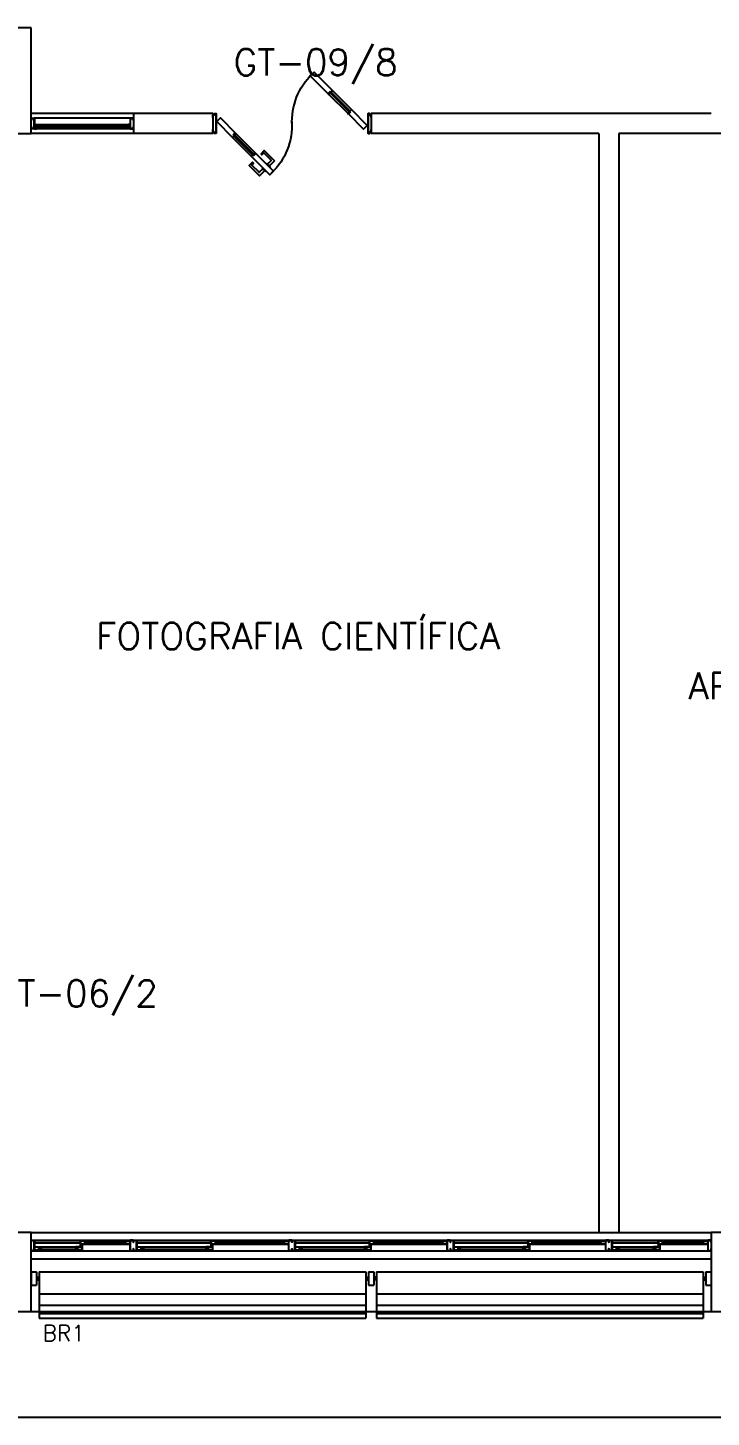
# Model space of a CAD drawing. Header units: millimetres. Extents: x 2686 to 2939, y 1294 to 1441.
# Drawn here: x 2810.3 to 2815.47, y 1393.52 to 1404.05 of the extents above; entities that cross this region are included whole.
import ezdxf

# ---------------------------------------------------------------- set-up
doc = ezdxf.new("R2010")
doc.units = ezdxf.units.MM
for name, color, linetype in [('AR-ALV', 2, 'Continuous'), ('AR-BRISES', 1, 'Continuous'), ('AR-CALÇADA', 1, 'Continuous'), ('AR-ESQ', 1, 'Continuous'), ('AR-ESTC', 3, 'Continuous'), ('AR-PEITORIL', 1, 'Continuous'), ('AR-PORTA', 1, 'Continuous'), ('BR-LINHAS', 1, 'Continuous'), ('BR-MONTANTE', 242, 'Continuous'), ('BR-PAINEL', 1, 'Continuous'), ('BR-SUPORTE', 1, 'Continuous'), ('BR-TEXTO', 2, 'Continuous'), ('DT-ESQ-BAGUETE-C', 1, 'Continuous'), ('DT-ESQ-BAGUETE-V', 1, 'Continuous'), ('DT-ESQ-CHAPA DOBRADA-V', 1, 'Continuous'), ('DT-ESQ-MARCO-V', 1, 'Continuous'), ('DT-ESQ-PERFIL CADEIRA-C', 2, 'Continuous'), ('DT-ESQ-PERFIL CADEIRA-V', 2, 'Continuous'), ('DT-ESQ-PERFIL U SIMPLES-C', 2, 'Continuous'), ('DT-ESQ-PERFIL U-C', 2, 'Continuous'), ('DT-ESQ-PERFIL U-V', 1, 'Continuous'), ('DT-ESQ-VIDRO-C', 2, 'Continuous'), ('DT-TXTMOD', 1, 'Continuous'), ('ENDEREÇO', 2, 'Continuous'), ('ibio', 2, 'Continuous'), ('maçaneta', 1, 'Continuous'), ('mov', 1, 'Continuous'), ('PM-PERFIL U-C', 2, 'Continuous'), ('PM-VIDRO', 2, 'Continuous'), ('pm1', 2, 'Continuous'), ('pm2', 2, 'Continuous'), ('TEXTO', 2, 'Continuous')]:
    doc.layers.add(name, color=color, linetype=linetype)
doc.styles.add('S10', font='simplex.shx', dxfattribs={"height": 0.1})
doc.styles.add('S12', font='simplex.shx', dxfattribs={"width": 1.1, "height": 0.12})
doc.styles.add('UNB-100', font='simplex.shx', dxfattribs={"height": 0.2})
doc.styles.add('UNB1-100', font='simplex.shx', dxfattribs={"height": 0.2})

# ---------------------------------------------------------------- blocks, each defined once
blk = doc.blocks.new('EF40-P')
at = {"layer": 'DT-ESQ-BAGUETE-C', "ltscale": 0.1}
for points in [[(0.422, -0.08), (0.409, -0.08), (0.409, -0.079), (0.422, -0.079, 0.414214), (0.422, -0.078), (0.422, -0.067, 0.414214), (0.422, -0.067), (0.409, -0.067), (0.409, -0.065), (0.422, -0.065, -0.414214), (0.424, -0.067), (0.424, -0.079, -0.414214)], [(0.702, -0.08), (0.715, -0.08), (0.715, -0.079), (0.702, -0.079, -0.414214), (0.702, -0.078), (0.702, -0.067, -0.414214), (0.702, -0.067), (0.715, -0.067), (0.715, -0.065), (0.702, -0.065, 0.414214), (0.7, -0.067), (0.7, -0.079, 0.414214)], [(1.41, -0.08), (1.396, -0.08), (1.396, -0.079), (1.409, -0.079, 0.414214), (1.41, -0.078), (1.41, -0.067, 0.414214), (1.409, -0.067), (1.396, -0.067), (1.396, -0.065), (1.41, -0.065, -0.414214), (1.411, -0.067), (1.411, -0.079, -0.414214)], [(1.901, -0.08), (1.915, -0.08), (1.915, -0.079), (1.902, -0.079, -0.414214), (1.901, -0.078), (1.901, -0.067, -0.414214), (1.902, -0.067), (1.915, -0.067), (1.915, -0.065), (1.901, -0.065, 0.414214), (1.9, -0.067), (1.9, -0.079, 0.414214)], [(2.61, -0.08), (2.596, -0.08), (2.596, -0.079), (2.609, -0.079, 0.414214), (2.61, -0.078), (2.61, -0.067, 0.414214), (2.609, -0.067), (2.596, -0.067), (2.596, -0.065), (2.61, -0.065, -0.414214), (2.611, -0.067), (2.611, -0.079, -0.414214)], [(3.101, -0.08), (3.115, -0.08), (3.115, -0.079), (3.102, -0.079, -0.414214), (3.101, -0.078), (3.101, -0.067, -0.414214), (3.102, -0.067), (3.115, -0.067), (3.115, -0.065), (3.101, -0.065, 0.414214), (3.1, -0.067), (3.1, -0.079, 0.414214)], [(3.81, -0.08), (3.796, -0.08), (3.796, -0.079), (3.809, -0.079, 0.414214), (3.81, -0.078), (3.81, -0.067, 0.414214), (3.809, -0.067), (3.796, -0.067), (3.796, -0.065), (3.81, -0.065, -0.414214), (3.811, -0.067), (3.811, -0.079, -0.414214)], [(4.301, -0.08), (4.315, -0.08), (4.315, -0.079), (4.302, -0.079, -0.414214), (4.301, -0.078), (4.301, -0.067, -0.414214), (4.302, -0.067), (4.315, -0.067), (4.315, -0.065), (4.301, -0.065, 0.414214), (4.3, -0.067), (4.3, -0.079, 0.414214)], [(4.797, -0.08), (4.784, -0.08), (4.784, -0.079), (4.797, -0.079, 0.414214), (4.797, -0.078), (4.797, -0.067, 0.414214), (4.797, -0.067), (4.784, -0.067), (4.784, -0.065), (4.797, -0.065, -0.414214), (4.799, -0.067), (4.799, -0.079, -0.414214)], [(5.076, -0.08), (5.09, -0.08), (5.09, -0.079), (5.077, -0.079, -0.414214), (5.076, -0.078), (5.076, -0.067, -0.414214), (5.077, -0.067), (5.09, -0.067), (5.09, -0.065), (5.076, -0.065, 0.414214), (5.075, -0.067), (5.075, -0.079, 0.414214)], [(0.073, -0.125), (0.06, -0.125), (0.06, -0.124), (0.073, -0.124, 0.414214), (0.073, -0.123), (0.073, -0.112, 0.414214), (0.073, -0.112), (0.06, -0.112), (0.06, -0.11), (0.073, -0.11, -0.414214), (0.075, -0.112), (0.075, -0.124, -0.414214)], [(0.339, -0.125), (0.352, -0.125), (0.352, -0.124), (0.34, -0.124, -0.414214), (0.339, -0.123), (0.339, -0.112, -0.414214), (0.34, -0.112), (0.352, -0.112), (0.352, -0.11), (0.339, -0.11, 0.414214), (0.337, -0.112), (0.337, -0.124, 0.414214)], [(0.848, -0.125), (0.835, -0.125), (0.835, -0.124), (0.848, -0.124, 0.414214), (0.848, -0.123), (0.848, -0.112, 0.414214), (0.848, -0.112), (0.835, -0.112), (0.835, -0.11), (0.848, -0.11, -0.414214), (0.85, -0.112), (0.85, -0.124, -0.414214)], [(1.326, -0.125), (1.34, -0.125), (1.34, -0.124), (1.327, -0.124, -0.414214), (1.326, -0.123), (1.326, -0.112, -0.414214), (1.327, -0.112), (1.34, -0.112), (1.34, -0.11), (1.326, -0.11, 0.414214), (1.325, -0.112), (1.325, -0.124, 0.414214)], [(2.048, -0.125), (2.035, -0.125), (2.035, -0.124), (2.048, -0.124, 0.414214), (2.048, -0.123), (2.048, -0.112, 0.414214), (2.048, -0.112), (2.035, -0.112), (2.035, -0.11), (2.048, -0.11, -0.414214), (2.05, -0.112), (2.05, -0.124, -0.414214)], [(2.526, -0.125), (2.54, -0.125), (2.54, -0.124), (2.527, -0.124, -0.414214), (2.526, -0.123), (2.526, -0.112, -0.414214), (2.527, -0.112), (2.54, -0.112), (2.54, -0.11), (2.526, -0.11, 0.414214), (2.525, -0.112), (2.525, -0.124, 0.414214)], [(3.248, -0.125), (3.235, -0.125), (3.235, -0.124), (3.248, -0.124, 0.414214), (3.248, -0.123), (3.248, -0.112, 0.414214), (3.248, -0.112), (3.235, -0.112), (3.235, -0.11), (3.248, -0.11, -0.414214), (3.25, -0.112), (3.25, -0.124, -0.414214)], [(3.726, -0.125), (3.74, -0.125), (3.74, -0.124), (3.727, -0.124, -0.414214), (3.726, -0.123), (3.726, -0.112, -0.414214), (3.727, -0.112), (3.74, -0.112), (3.74, -0.11), (3.726, -0.11, 0.414214), (3.725, -0.112), (3.725, -0.124, 0.414214)], [(4.448, -0.125), (4.435, -0.125), (4.435, -0.124), (4.448, -0.124, 0.414214), (4.448, -0.123), (4.448, -0.112, 0.414214), (4.448, -0.112), (4.435, -0.112), (4.435, -0.11), (4.448, -0.11, -0.414214), (4.45, -0.112), (4.45, -0.124, -0.414214)], [(4.714, -0.125), (4.727, -0.125), (4.727, -0.124), (4.714, -0.124, -0.414214), (4.714, -0.123), (4.714, -0.112, -0.414214), (4.714, -0.112), (4.727, -0.112), (4.727, -0.11), (4.714, -0.11, 0.414214), (4.712, -0.112), (4.712, -0.124, 0.414214)]]:
    blk.add_lwpolyline(points, format="xyb", close=True, dxfattribs=at)
at = {"layer": 'DT-ESQ-BAGUETE-V', "ltscale": 0.1}
for p, q in [((0.422, -0.065), (0.702, -0.065)), ((1.41, -0.065), (1.901, -0.065)), ((2.61, -0.065), (3.101, -0.065)), ((3.81, -0.065), (4.301, -0.065)), ((4.797, -0.065), (5.076, -0.065)), ((0.073, -0.11), (0.339, -0.11)), ((0.848, -0.11), (1.326, -0.11)), ((2.048, -0.11), (2.526, -0.11)), ((3.248, -0.11), (3.726, -0.11)), ((4.448, -0.11), (4.714, -0.11))]:
    blk.add_line(p, q, dxfattribs=at)
at = {"layer": 'DT-ESQ-CHAPA DOBRADA-V', "ltscale": 0.1}
for p, q in [((0.025, -0.077), (0.374, -0.077)), ((0.025, -0.08), (0.374, -0.08)), ((0.8, -0.077), (1.361, -0.077)), ((0.8, -0.08), (1.361, -0.08)), ((2, -0.077), (2.561, -0.077)), ((2, -0.08), (2.561, -0.08)), ((3.2, -0.077), (3.761, -0.077)), ((3.2, -0.08), (3.761, -0.08)), ((4.4, -0.077), (4.749, -0.077)), ((4.4, -0.08), (4.749, -0.08))]:
    blk.add_line(p, q, dxfattribs=at)
at = {"layer": 'DT-ESQ-PERFIL CADEIRA-C', "ltscale": 0.1}
for p, q in [((0.376, -0.088), (0.422, -0.088)), ((0.75, -0.088), (0.702, -0.088)), ((1.363, -0.088), (1.41, -0.088)), ((1.95, -0.088), (1.901, -0.088)), ((2.563, -0.088), (2.61, -0.088)), ((3.15, -0.088), (3.101, -0.088)), ((3.763, -0.088), (3.81, -0.088)), ((4.35, -0.088), (4.301, -0.088)), ((4.751, -0.088), (4.797, -0.088)), ((5.125, -0.088), (5.076, -0.088)), ((0.025, -0.134), (0.073, -0.134)), ((0.385, -0.134), (0.339, -0.134)), ((0.8, -0.134), (0.848, -0.134)), ((1.373, -0.134), (1.326, -0.134)), ((2, -0.134), (2.048, -0.134)), ((2.573, -0.134), (2.526, -0.134)), ((3.2, -0.134), (3.248, -0.134)), ((3.773, -0.134), (3.726, -0.134)), ((4.4, -0.134), (4.448, -0.134)), ((4.76, -0.134), (4.714, -0.134))]:
    blk.add_line(p, q, dxfattribs=at)
for points in [[(0.422, -0.087, -1), (0.422, -0.09), (0.376, -0.09, -0.414214), (0.374, -0.088), (0.374, -0.067, -0.414214), (0.376, -0.065), (0.407, -0.065, -0.414214), (0.409, -0.067), (0.409, -0.087)], [(0.409, -0.088, -0.198913), (0.408, -0.088, -0.198913), (0.407, -0.087), (0.407, -0.067, 0.414214), (0.407, -0.067), (0.376, -0.067, 0.414214), (0.375, -0.067), (0.375, -0.088, 0.414214), (0.376, -0.088)], [(0.702, -0.09), (0.75, -0.09), (0.75, -0.088), (0.715, -0.088, 0.198912), (0.716, -0.088, 0.198913), (0.716, -0.087), (0.716, -0.067, -0.414214), (0.717, -0.067), (0.75, -0.067), (0.75, -0.065), (0.716, -0.065, 0.414214), (0.715, -0.067), (0.715, -0.079), (0.715, -0.08), (0.715, -0.087), (0.702, -0.087, 1)], [(1.41, -0.087, -1), (1.41, -0.09), (1.363, -0.09, -0.414214), (1.361, -0.088), (1.361, -0.067, -0.414214), (1.363, -0.065), (1.395, -0.065, -0.414214), (1.396, -0.067), (1.396, -0.087)], [(1.396, -0.088, -0.198913), (1.395, -0.088, -0.198913), (1.395, -0.087), (1.395, -0.067, 0.414214), (1.394, -0.067), (1.363, -0.067, 0.414214), (1.363, -0.067), (1.363, -0.088, 0.414214), (1.363, -0.088)], [(1.901, -0.09), (1.95, -0.09), (1.95, -0.088), (1.915, -0.088, 0.198912), (1.916, -0.088, 0.198913), (1.916, -0.087), (1.916, -0.067, -0.414214), (1.917, -0.067), (1.95, -0.067), (1.95, -0.065), (1.916, -0.065, 0.414214), (1.915, -0.067), (1.915, -0.079), (1.915, -0.08), (1.915, -0.087), (1.901, -0.087, 1)], [(2.61, -0.087, -1), (2.61, -0.09), (2.563, -0.09, -0.414214), (2.561, -0.088), (2.561, -0.067, -0.414214), (2.563, -0.065), (2.595, -0.065, -0.414214), (2.596, -0.067), (2.596, -0.087)], [(2.596, -0.088, -0.198913), (2.595, -0.088, -0.198913), (2.595, -0.087), (2.595, -0.067, 0.414214), (2.594, -0.067), (2.563, -0.067, 0.414214), (2.563, -0.067), (2.563, -0.088, 0.414214), (2.563, -0.088)], [(3.101, -0.09), (3.15, -0.09), (3.15, -0.088), (3.115, -0.088, 0.198912), (3.116, -0.088, 0.198913), (3.116, -0.087), (3.116, -0.067, -0.414214), (3.117, -0.067), (3.15, -0.067), (3.15, -0.065), (3.116, -0.065, 0.414214), (3.115, -0.067), (3.115, -0.079), (3.115, -0.08), (3.115, -0.087), (3.101, -0.087, 1)], [(3.81, -0.087, -1), (3.81, -0.09), (3.763, -0.09, -0.414214), (3.761, -0.088), (3.761, -0.067, -0.414214), (3.763, -0.065), (3.795, -0.065, -0.414214), (3.796, -0.067), (3.796, -0.087)], [(3.796, -0.088, -0.198913), (3.795, -0.088, -0.198913), (3.795, -0.087), (3.795, -0.067, 0.414214), (3.794, -0.067), (3.763, -0.067, 0.414214), (3.763, -0.067), (3.763, -0.088, 0.414214), (3.763, -0.088)], [(4.301, -0.09), (4.35, -0.09), (4.35, -0.088), (4.315, -0.088, 0.198912), (4.316, -0.088, 0.198913), (4.316, -0.087), (4.316, -0.067, -0.414214), (4.317, -0.067), (4.35, -0.067), (4.35, -0.065), (4.316, -0.065, 0.414214), (4.315, -0.067), (4.315, -0.079), (4.315, -0.08), (4.315, -0.087), (4.301, -0.087, 1)], [(4.797, -0.087, -1), (4.797, -0.09), (4.751, -0.09, -0.414214), (4.749, -0.088), (4.749, -0.067, -0.414214), (4.751, -0.065), (4.782, -0.065, -0.414214), (4.784, -0.067), (4.784, -0.087)], [(4.784, -0.088, -0.198913), (4.783, -0.088, -0.198913), (4.782, -0.087), (4.782, -0.067, 0.414214), (4.782, -0.067), (4.751, -0.067, 0.414214), (4.75, -0.067), (4.75, -0.088, 0.414214), (4.751, -0.088)], [(5.076, -0.09), (5.125, -0.09), (5.125, -0.088), (5.09, -0.088, 0.198912), (5.091, -0.088, 0.198913), (5.091, -0.087), (5.091, -0.067, -0.414214), (5.092, -0.067), (5.125, -0.067), (5.125, -0.065), (5.091, -0.065, 0.414214), (5.09, -0.067), (5.09, -0.079), (5.09, -0.08), (5.09, -0.087), (5.076, -0.087, 1)], [(0.073, -0.135), (0.025, -0.135), (0.025, -0.134), (0.06, -0.134, -0.198912), (0.059, -0.133, -0.198913), (0.059, -0.132), (0.059, -0.112, 0.414214), (0.058, -0.112), (0.025, -0.112), (0.025, -0.11), (0.059, -0.11, -0.414214), (0.06, -0.112), (0.06, -0.124), (0.06, -0.125), (0.06, -0.132), (0.073, -0.132, -1)], [(0.339, -0.132, 1), (0.339, -0.135), (0.385, -0.135, 0.414214), (0.387, -0.133), (0.387, -0.112, 0.414214), (0.385, -0.11), (0.354, -0.11, 0.414214), (0.352, -0.112), (0.352, -0.132)], [(0.352, -0.134, 0.198913), (0.354, -0.133, 0.198913), (0.354, -0.132), (0.354, -0.112, -0.414214), (0.354, -0.112), (0.385, -0.112, -0.414214), (0.386, -0.112), (0.386, -0.133, -0.414214), (0.385, -0.134)], [(0.848, -0.135), (0.8, -0.135), (0.8, -0.134), (0.835, -0.134, -0.198912), (0.834, -0.133, -0.198913), (0.833, -0.132), (0.833, -0.112, 0.414214), (0.833, -0.112), (0.8, -0.112), (0.8, -0.11), (0.833, -0.11, -0.414214), (0.835, -0.112), (0.835, -0.124), (0.835, -0.125), (0.835, -0.132), (0.848, -0.132, -1)], [(1.326, -0.132, 1), (1.326, -0.135), (1.373, -0.135, 0.414214), (1.375, -0.133), (1.375, -0.112, 0.414214), (1.373, -0.11), (1.341, -0.11, 0.414214), (1.34, -0.112), (1.34, -0.132)], [(1.34, -0.134, 0.198913), (1.341, -0.133, 0.198913), (1.341, -0.132), (1.341, -0.112, -0.414214), (1.342, -0.112), (1.373, -0.112, -0.414214), (1.373, -0.112), (1.373, -0.133, -0.414214), (1.373, -0.134)], [(2.048, -0.135), (2, -0.135), (2, -0.134), (2.035, -0.134, -0.198912), (2.034, -0.133, -0.198913), (2.033, -0.132), (2.033, -0.112, 0.414214), (2.033, -0.112), (2, -0.112), (2, -0.11), (2.033, -0.11, -0.414214), (2.035, -0.112), (2.035, -0.124), (2.035, -0.125), (2.035, -0.132), (2.048, -0.132, -1)], [(2.526, -0.132, 1), (2.526, -0.135), (2.573, -0.135, 0.414214), (2.575, -0.133), (2.575, -0.112, 0.414214), (2.573, -0.11), (2.541, -0.11, 0.414214), (2.54, -0.112), (2.54, -0.132)], [(2.54, -0.134, 0.198913), (2.541, -0.133, 0.198913), (2.541, -0.132), (2.541, -0.112, -0.414214), (2.542, -0.112), (2.573, -0.112, -0.414214), (2.573, -0.112), (2.573, -0.133, -0.414214), (2.573, -0.134)], [(3.248, -0.135), (3.2, -0.135), (3.2, -0.134), (3.235, -0.134, -0.198912), (3.234, -0.133, -0.198913), (3.233, -0.132), (3.233, -0.112, 0.414214), (3.233, -0.112), (3.2, -0.112), (3.2, -0.11), (3.233, -0.11, -0.414214), (3.235, -0.112), (3.235, -0.124), (3.235, -0.125), (3.235, -0.132), (3.248, -0.132, -1)], [(3.726, -0.132, 1), (3.726, -0.135), (3.773, -0.135, 0.414214), (3.775, -0.133), (3.775, -0.112, 0.414214), (3.773, -0.11), (3.741, -0.11, 0.414214), (3.74, -0.112), (3.74, -0.132)], [(3.74, -0.134, 0.198913), (3.741, -0.133, 0.198913), (3.741, -0.132), (3.741, -0.112, -0.414214), (3.742, -0.112), (3.773, -0.112, -0.414214), (3.773, -0.112), (3.773, -0.133, -0.414214), (3.773, -0.134)], [(4.448, -0.135), (4.4, -0.135), (4.4, -0.134), (4.435, -0.134, -0.198912), (4.434, -0.133, -0.198913), (4.433, -0.132), (4.433, -0.112, 0.414214), (4.433, -0.112), (4.4, -0.112), (4.4, -0.11), (4.433, -0.11, -0.414214), (4.435, -0.112), (4.435, -0.124), (4.435, -0.125), (4.435, -0.132), (4.448, -0.132, -1)], [(4.714, -0.132, 1), (4.714, -0.135), (4.76, -0.135, 0.414214), (4.762, -0.133), (4.762, -0.112, 0.414214), (4.76, -0.11), (4.729, -0.11, 0.414214), (4.727, -0.112), (4.727, -0.132)], [(4.727, -0.134, 0.198913), (4.729, -0.133, 0.198913), (4.729, -0.132), (4.729, -0.112, -0.414214), (4.729, -0.112), (4.76, -0.112, -0.414214), (4.761, -0.112), (4.761, -0.133, -0.414214), (4.76, -0.134)]]:
    blk.add_lwpolyline(points, format="xyb", close=True, dxfattribs=at)
at = {"layer": 'DT-ESQ-PERFIL CADEIRA-V', "ltscale": 0.1}
for p, q in [((0.407, -0.09), (0.702, -0.09)), ((1.395, -0.09), (1.901, -0.09)), ((2.595, -0.09), (3.101, -0.09)), ((3.795, -0.09), (4.301, -0.09)), ((4.782, -0.09), (5.076, -0.09)), ((0.073, -0.135), (0.339, -0.135)), ((0.848, -0.135), (1.326, -0.135)), ((2.048, -0.135), (2.526, -0.135)), ((3.248, -0.135), (3.726, -0.135)), ((4.448, -0.135), (4.714, -0.135))]:
    blk.add_line(p, q, dxfattribs=at)
at = {"layer": 'DT-ESQ-PERFIL U SIMPLES-C', "ltscale": 0.1}
for points in [[(0.376, -0.102), (0.384, -0.102), (0.384, -0.1), (0.376, -0.1, -0.414214), (0.375, -0.1), (0.375, -0.092, -0.414214), (0.376, -0.091), (0.384, -0.091), (0.384, -0.09), (0.376, -0.09, 0.414214), (0.374, -0.092), (0.374, -0.1, 0.414214)], [(0.385, -0.098), (0.377, -0.098), (0.377, -0.1), (0.385, -0.1, -0.414214), (0.386, -0.1), (0.386, -0.108, -0.414214), (0.385, -0.109), (0.377, -0.109), (0.377, -0.11), (0.385, -0.11, 0.414214), (0.387, -0.108), (0.387, -0.1, 0.414214)], [(1.363, -0.102), (1.371, -0.102), (1.371, -0.1), (1.363, -0.1, -0.414214), (1.363, -0.1), (1.363, -0.092, -0.414214), (1.363, -0.091), (1.371, -0.091), (1.371, -0.09), (1.363, -0.09, 0.414214), (1.361, -0.092), (1.361, -0.1, 0.414214)], [(1.373, -0.098), (1.365, -0.098), (1.365, -0.1), (1.373, -0.1, -0.414214), (1.373, -0.1), (1.373, -0.108, -0.414214), (1.373, -0.109), (1.365, -0.109), (1.365, -0.11), (1.373, -0.11, 0.414214), (1.375, -0.108), (1.375, -0.1, 0.414214)], [(2.563, -0.102), (2.571, -0.102), (2.571, -0.1), (2.563, -0.1, -0.414214), (2.563, -0.1), (2.563, -0.092, -0.414214), (2.563, -0.091), (2.571, -0.091), (2.571, -0.09), (2.563, -0.09, 0.414214), (2.561, -0.092), (2.561, -0.1, 0.414214)], [(2.573, -0.098), (2.565, -0.098), (2.565, -0.1), (2.573, -0.1, -0.414214), (2.573, -0.1), (2.573, -0.108, -0.414214), (2.573, -0.109), (2.565, -0.109), (2.565, -0.11), (2.573, -0.11, 0.414214), (2.575, -0.108), (2.575, -0.1, 0.414214)], [(3.763, -0.102), (3.771, -0.102), (3.771, -0.1), (3.763, -0.1, -0.414214), (3.763, -0.1), (3.763, -0.092, -0.414214), (3.763, -0.091), (3.771, -0.091), (3.771, -0.09), (3.763, -0.09, 0.414214), (3.761, -0.092), (3.761, -0.1, 0.414214)], [(3.773, -0.098), (3.765, -0.098), (3.765, -0.1), (3.773, -0.1, -0.414214), (3.773, -0.1), (3.773, -0.108, -0.414214), (3.773, -0.109), (3.765, -0.109), (3.765, -0.11), (3.773, -0.11, 0.414214), (3.775, -0.108), (3.775, -0.1, 0.414214)], [(4.751, -0.102), (4.759, -0.102), (4.759, -0.1), (4.751, -0.1, -0.414214), (4.75, -0.1), (4.75, -0.092, -0.414214), (4.751, -0.091), (4.759, -0.091), (4.759, -0.09), (4.751, -0.09, 0.414214), (4.749, -0.092), (4.749, -0.1, 0.414214)], [(4.76, -0.098), (4.752, -0.098), (4.752, -0.1), (4.76, -0.1, -0.414214), (4.761, -0.1), (4.761, -0.108, -0.414214), (4.76, -0.109), (4.752, -0.109), (4.752, -0.11), (4.76, -0.11, 0.414214), (4.762, -0.108), (4.762, -0.1, 0.414214)]]:
    blk.add_lwpolyline(points, format="xyb", close=True, dxfattribs=at)
at = {"layer": 'DT-ESQ-PERFIL U-C', "ltscale": 0.1}
for points in [[(0, -0.062, -0.414214), (0.001, -0.06), (0.023, -0.06, -0.414214), (0.025, -0.062), (0.025, -0.139, -0.414214), (0.023, -0.14), (0.001, -0.14, -0.414214), (0, -0.139), (0, -0.125), (0.001, -0.125), (0.001, -0.138, 0.414214), (0.002, -0.139), (0.023, -0.139, 0.414214), (0.023, -0.138), (0.023, -0.062, 0.414214), (0.023, -0.062), (0.002, -0.062, 0.414214), (0.001, -0.062), (0.001, -0.075), (0, -0.075)], [(0.775, -0.062, 0.414214), (0.773, -0.06), (0.751, -0.06, 0.414214), (0.75, -0.062), (0.75, -0.139, 0.414214), (0.751, -0.14), (0.773, -0.14, 0.414214), (0.775, -0.139), (0.775, -0.125), (0.773, -0.125), (0.773, -0.138, -0.414214), (0.773, -0.139), (0.752, -0.139, -0.414214), (0.751, -0.138), (0.751, -0.062, -0.414214), (0.752, -0.062), (0.773, -0.062, -0.414214), (0.773, -0.062), (0.773, -0.075), (0.775, -0.075)], [(0.775, -0.062, -0.414214), (0.776, -0.06), (0.798, -0.06, -0.414214), (0.8, -0.062), (0.8, -0.139, -0.414214), (0.798, -0.14), (0.776, -0.14, -0.414214), (0.775, -0.139), (0.775, -0.125), (0.776, -0.125), (0.776, -0.138, 0.414214), (0.777, -0.139), (0.798, -0.139, 0.414214), (0.798, -0.138), (0.798, -0.062, 0.414214), (0.798, -0.062), (0.777, -0.062, 0.414214), (0.776, -0.062), (0.776, -0.075), (0.775, -0.075)], [(1.975, -0.062, 0.414214), (1.973, -0.06), (1.951, -0.06, 0.414214), (1.95, -0.062), (1.95, -0.139, 0.414214), (1.951, -0.14), (1.973, -0.14, 0.414214), (1.975, -0.139), (1.975, -0.125), (1.973, -0.125), (1.973, -0.138, -0.414214), (1.973, -0.139), (1.952, -0.139, -0.414214), (1.951, -0.138), (1.951, -0.062, -0.414214), (1.952, -0.062), (1.973, -0.062, -0.414214), (1.973, -0.062), (1.973, -0.075), (1.975, -0.075)], [(1.975, -0.062, -0.414214), (1.976, -0.06), (1.998, -0.06, -0.414214), (2, -0.062), (2, -0.139, -0.414214), (1.998, -0.14), (1.976, -0.14, -0.414214), (1.975, -0.139), (1.975, -0.125), (1.976, -0.125), (1.976, -0.138, 0.414214), (1.977, -0.139), (1.998, -0.139, 0.414214), (1.998, -0.138), (1.998, -0.062, 0.414214), (1.998, -0.062), (1.977, -0.062, 0.414214), (1.976, -0.062), (1.976, -0.075), (1.975, -0.075)], [(3.175, -0.062, 0.414214), (3.173, -0.06), (3.151, -0.06, 0.414214), (3.15, -0.062), (3.15, -0.139, 0.414214), (3.151, -0.14), (3.173, -0.14, 0.414214), (3.175, -0.139), (3.175, -0.125), (3.173, -0.125), (3.173, -0.138, -0.414214), (3.173, -0.139), (3.152, -0.139, -0.414214), (3.151, -0.138), (3.151, -0.062, -0.414214), (3.152, -0.062), (3.173, -0.062, -0.414214), (3.173, -0.062), (3.173, -0.075), (3.175, -0.075)], [(3.175, -0.062, -0.414214), (3.176, -0.06), (3.198, -0.06, -0.414214), (3.2, -0.062), (3.2, -0.139, -0.414214), (3.198, -0.14), (3.176, -0.14, -0.414214), (3.175, -0.139), (3.175, -0.125), (3.176, -0.125), (3.176, -0.138, 0.414214), (3.177, -0.139), (3.198, -0.139, 0.414214), (3.198, -0.138), (3.198, -0.062, 0.414214), (3.198, -0.062), (3.177, -0.062, 0.414214), (3.176, -0.062), (3.176, -0.075), (3.175, -0.075)], [(4.375, -0.062, 0.414214), (4.373, -0.06), (4.351, -0.06, 0.414214), (4.35, -0.062), (4.35, -0.139, 0.414214), (4.351, -0.14), (4.373, -0.14, 0.414214), (4.375, -0.139), (4.375, -0.125), (4.373, -0.125), (4.373, -0.138, -0.414214), (4.373, -0.139), (4.352, -0.139, -0.414214), (4.351, -0.138), (4.351, -0.062, -0.414214), (4.352, -0.062), (4.373, -0.062, -0.414214), (4.373, -0.062), (4.373, -0.075), (4.375, -0.075)], [(4.375, -0.062, -0.414214), (4.376, -0.06), (4.398, -0.06, -0.414214), (4.4, -0.062), (4.4, -0.139, -0.414214), (4.398, -0.14), (4.376, -0.14, -0.414214), (4.375, -0.139), (4.375, -0.125), (4.376, -0.125), (4.376, -0.138, 0.414214), (4.377, -0.139), (4.398, -0.139, 0.414214), (4.398, -0.138), (4.398, -0.062, 0.414214), (4.398, -0.062), (4.377, -0.062, 0.414214), (4.376, -0.062), (4.376, -0.075), (4.375, -0.075)], [(5.15, -0.062, 0.414214), (5.148, -0.06), (5.126, -0.06, 0.414214), (5.125, -0.062), (5.125, -0.139, 0.414214), (5.126, -0.14), (5.148, -0.14, 0.414214), (5.15, -0.139), (5.15, -0.125), (5.148, -0.125), (5.148, -0.138, -0.414214), (5.148, -0.139), (5.127, -0.139, -0.414214), (5.126, -0.138), (5.126, -0.062, -0.414214), (5.127, -0.062), (5.148, -0.062, -0.414214), (5.148, -0.062), (5.148, -0.075), (5.15, -0.075)]]:
    blk.add_lwpolyline(points, format="xyb", close=True, dxfattribs=at)
at = {"layer": 'DT-ESQ-PERFIL U-V', "ltscale": 0.1}
for p, q in [((0.023, -0.06), (0.751, -0.06)), ((0.798, -0.06), (1.951, -0.06)), ((1.998, -0.06), (3.151, -0.06)), ((3.198, -0.06), (4.351, -0.06)), ((4.398, -0.06), (5.126, -0.06)), ((0.023, -0.14), (0.751, -0.14)), ((0.798, -0.14), (1.951, -0.14)), ((1.998, -0.14), (3.151, -0.14)), ((3.198, -0.14), (4.351, -0.14)), ((4.398, -0.14), (5.126, -0.14))]:
    blk.add_line(p, q, dxfattribs=at)
at = {"layer": 'DT-ESQ-VIDRO-C', "ltscale": 0.1}
for points in [[(0.713, -0.085), (0.713, -0.082), (0.412, -0.082), (0.412, -0.085)], [(1.912, -0.085), (1.912, -0.082), (1.399, -0.082), (1.399, -0.085)], [(3.112, -0.085), (3.112, -0.082), (2.599, -0.082), (2.599, -0.085)], [(4.312, -0.085), (4.312, -0.082), (3.799, -0.082), (3.799, -0.085)], [(5.087, -0.085), (5.087, -0.082), (4.786, -0.082), (4.786, -0.085)], [(0.063, -0.13), (0.063, -0.127), (0.349, -0.127), (0.349, -0.13)], [(0.838, -0.13), (0.838, -0.127), (1.337, -0.127), (1.337, -0.13)], [(2.038, -0.13), (2.038, -0.127), (2.537, -0.127), (2.537, -0.13)], [(3.238, -0.13), (3.238, -0.127), (3.737, -0.127), (3.737, -0.13)], [(4.438, -0.13), (4.438, -0.127), (4.724, -0.127), (4.724, -0.13)]]:
    blk.add_lwpolyline(points, close=True, dxfattribs=at)
at = {"layer": 'DT-TXTMOD', "ltscale": 0.1, "style": 'S10', "flags": 3}
for tag, p in [('M01', (0.025, -0.28)), ('M02', (0.325, -0.28)), ('M03', (0.627, -0.28)), ('M04', (0.929, -0.28)), ('M05', (1.231, -0.28)), ('M06', (1.532, -0.28)), ('M07', (1.834, -0.28)), ('M08', (2.136, -0.28)), ('M09', (2.438, -0.28)), ('M10', (2.739, -0.28)), ('M11', (3.041, -0.28)), ('M12', (3.343, -0.28)), ('M13', (3.645, -0.28)), ('M14', (3.946, -0.28)), ('M15', (4.248, -0.28)), ('M16', (4.55, -0.28)), ('M17', (4.852, -0.28))]:
    blk.add_attdef(tag, p, '', height=0.1, dxfattribs=at)
blk = doc.blocks.new('BR-MODULO1')
at = {"layer": 'BR-LINHAS'}
for p, q in [((0.06, -0.265), (2.535, -0.265)), ((2.615, -0.265), (5.09, -0.265)), ((0.06, -0.352), (2.535, -0.352)), ((0.06, -0.415), (2.535, -0.415)), ((2.615, -0.352), (5.09, -0.352)), ((2.615, -0.415), (5.09, -0.415))]:
    blk.add_line(p, q, dxfattribs=at)
at = {"layer": 'BR-MONTANTE'}
for p, q in [((0, -0.1), (0, -0.2)), ((0, -0.1), (0.04, -0.1)), ((0.04, -0.1), (0.04, -0.2)), ((2.555, -0.1), (2.595, -0.1)), ((2.555, -0.1), (2.555, -0.2)), ((2.595, -0.1), (2.595, -0.2)), ((5.11, -0.1), (5.11, -0.2)), ((5.11, -0.1), (5.15, -0.1)), ((5.15, -0.1), (5.15, -0.2)), ((0, -0.2), (0.04, -0.2)), ((2.555, -0.2), (2.595, -0.2)), ((5.11, -0.2), (5.15, -0.2))]:
    blk.add_line(p, q, dxfattribs=at)
at = {"layer": 'BR-PAINEL'}
for p, q in [((0.06, -0.1), (2.535, -0.1)), ((0.06, -0.1), (0.06, -0.45)), ((2.535, -0.1), (2.535, -0.45)), ((2.615, -0.1), (2.615, -0.45)), ((2.615, -0.1), (5.09, -0.1)), ((5.09, -0.1), (5.09, -0.45)), ((0.06, -0.45), (2.535, -0.45)), ((2.615, -0.45), (5.09, -0.45))]:
    blk.add_line(p, q, dxfattribs=at)
at = {"layer": 'BR-SUPORTE'}
for p, q in [((0.04, -0.14), (0.06, -0.14)), ((0.04, -0.16), (0.06, -0.16)), ((0.05, -0.14), (0.05, -0.16)), ((2.535, -0.14), (2.555, -0.14)), ((2.535, -0.16), (2.555, -0.16)), ((2.545, -0.14), (2.545, -0.16)), ((2.615, -0.14), (2.595, -0.14)), ((2.615, -0.16), (2.595, -0.16)), ((2.605, -0.14), (2.605, -0.16)), ((5.09, -0.14), (5.11, -0.14)), ((5.09, -0.16), (5.11, -0.16)), ((5.1, -0.14), (5.1, -0.16))]:
    blk.add_line(p, q, dxfattribs=at)
blk = doc.blocks.new('EF04A-P')
at = {"layer": 'DT-ESQ-BAGUETE-C', "ltscale": 0.1}
for points in [[(0.039, -0.05), (0.0255, -0.05), (0.0255, -0.0485), (0.039, -0.0485), (0.039, -0.0365), (0.0255, -0.0365), (0.0255, -0.035), (0.039, -0.035, -0.4142136), (0.0405, -0.0365), (0.0405, -0.0485, -0.4142136)], [(0.736, -0.05), (0.7495, -0.05), (0.7495, -0.0485), (0.736, -0.0485), (0.736, -0.0365), (0.7495, -0.0365), (0.7495, -0.035), (0.736, -0.035, 0.4142136), (0.7345, -0.0365), (0.7345, -0.0485, 0.4142136)]]:
    blk.add_lwpolyline(points, format="xyb", close=True, dxfattribs=at)
at = {"layer": 'DT-ESQ-BAGUETE-V', "ltscale": 0.1}
blk.add_line((0.736, -0.05), (0.039, -0.05), dxfattribs=at)
at = {"layer": 'DT-ESQ-CHAPA DOBRADA-V', "ltscale": 0.1}
blk.add_line((0.735, -0.067), (0.04, -0.067), dxfattribs=at)
at = {"layer": 'DT-ESQ-MARCO-V', "ltscale": 0.1}
for p, q in [((0.0235, -0.035), (0.7515, -0.035)), ((0.0235, -0.115), (0.7515, -0.115))]:
    blk.add_line(p, q, dxfattribs=at)
at = {"layer": 'DT-ESQ-PERFIL U-C', "ltscale": 0.1}
for points in [[(0.025, -0.0655), (0.025, -0.0655, 0.4142136), (0.0235, -0.067), (0.0235, -0.1135), (0.0015, -0.1135), (0.0015, -0.1), (0, -0.1), (0, -0.1135, 0.4142136), (0.0015, -0.115), (0.0235, -0.115, 0.4142136), (0.025, -0.1135), (0.025, -0.067), (0.04, -0.067, 1), (0.04, -0.064), (0.025, -0.064), (0.025, -0.0365, 0.4142136), (0.0235, -0.035), (0.0015, -0.035, 0.4142136), (0, -0.0365), (0, -0.05), (0.0015, -0.05), (0.0015, -0.0365), (0.0235, -0.0365), (0.0235, -0.064, 0.4142136), (0.025, -0.0655), (0.04, -0.0655)], [(0.75, -0.0655), (0.75, -0.0655, -0.4142136), (0.7515, -0.067), (0.7515, -0.1135), (0.7735, -0.1135), (0.7735, -0.1), (0.775, -0.1), (0.775, -0.1135, -0.4142136), (0.7735, -0.115), (0.7515, -0.115, -0.4142136), (0.75, -0.1135), (0.75, -0.067), (0.735, -0.067, -1), (0.735, -0.064), (0.75, -0.064), (0.75, -0.0365, -0.4142136), (0.7515, -0.035), (0.7735, -0.035, -0.4142136), (0.775, -0.0365), (0.775, -0.05), (0.7735, -0.05), (0.7735, -0.0365), (0.7515, -0.0365), (0.7515, -0.064, -0.4142136), (0.75, -0.0655), (0.735, -0.0655)]]:
    blk.add_lwpolyline(points, format="xyb", dxfattribs=at)
at = {"layer": 'DT-ESQ-VIDRO-C', "ltscale": 0.1}
blk.add_lwpolyline([(0.027, -0.062), (0.027, -0.052), (0.748, -0.052), (0.748, -0.062)], close=True, dxfattribs=at)
at = {"layer": 'DT-TXTMOD', "ltscale": 0.1, "style": 'S10', "flags": 3}
blk.add_attdef('EF04A', (0.05, 0), '', height=0.1, dxfattribs=at)
blk = doc.blocks.new('PM7B')
at = {"layer": 'maçaneta'}
for points in [[(0.732, -0.208), (0.771, -0.247), (0.785, -0.233), (0.758, -0.206, -0.414214), (0.758, -0.204), (0.813, -0.148), (0.827, -0.162), (0.834, -0.155), (0.81, -0.13)], [(0.806, -0.282), (0.845, -0.321), (0.923, -0.243), (0.898, -0.219), (0.891, -0.226), (0.905, -0.24), (0.849, -0.295, -0.414214), (0.847, -0.295), (0.82, -0.268)], [(0.845, -0.321), (0.806, -0.282), (0.82, -0.268), (0.847, -0.295, 0.414214), (0.849, -0.295), (0.905, -0.24), (0.891, -0.226), (0.898, -0.219), (0.923, -0.243)]]:
    blk.add_lwpolyline(points, format="xyb", close=True, dxfattribs=at)
for points in [[(0.792, -0.226), (0.764, -0.254), (0.767, -0.258), (0.795, -0.229)], [(0.792, -0.226), (0.764, -0.254), (0.767, -0.258), (0.795, -0.229)], [(0.827, -0.261), (0.799, -0.289), (0.795, -0.286), (0.824, -0.258)], [(0.827, -0.261), (0.799, -0.289), (0.795, -0.286), (0.824, -0.258)]]:
    blk.add_lwpolyline(points, close=True, dxfattribs=at)
at = {"layer": 'mov'}
for centre, start, end in [((0.099, 0.089), 356.8029, 46.3992), ((1.101, 0.061), 176.8029, 226.3992)]:
    blk.add_arc(centre, 0.501, start, end, dxfattribs=at)
at = {"layer": 'PM-PERFIL U-C'}
for p, q in [((0, 0.12), (0, 0.139)), ((0.002, 0.12), (0, 0.12)), ((0.001, 0.14), (0.01, 0.14)), ((0.01, 0.138), (0.002, 0.138)), ((0.002, 0.138), (0.002, 0.12)), ((0.01, 0.14), (0.01, 0.149)), ((0.012, 0.15), (0.023, 0.15)), ((0.023, 0.148), (0.012, 0.148)), ((0.012, 0.148), (0.012, 0.14)), ((0.023, 0.148), (0.023, 0.002)), ((0.025, 0.149), (0.025, 0.001)), ((1.175, 0.149), (1.175, 0.001)), ((1.188, 0.15), (1.176, 0.15)), ((1.177, 0.148), (1.188, 0.148)), ((1.177, 0.148), (1.177, 0.002)), ((1.188, 0.148), (1.188, 0.14)), ((1.189, 0.138), (1.198, 0.138)), ((1.19, 0.14), (1.19, 0.149)), ((1.198, 0.14), (1.19, 0.14)), ((1.198, 0.138), (1.198, 0.12)), ((1.198, 0.12), (1.2, 0.12)), ((1.2, 0.12), (1.2, 0.139)), ((0, 0.012), (0, 0.03)), ((0, 0.03), (0.002, 0.03)), ((0.01, 0.01), (0.001, 0.01)), ((0.002, 0.03), (0.002, 0.012)), ((0.002, 0.012), (0.01, 0.012)), ((0.01, 0.001), (0.01, 0.01)), ((0.012, 0.01), (0.012, 0.002)), ((0.012, 0.002), (0.023, 0.002)), ((0.023, 0), (0.012, 0)), ((1.188, 0.002), (1.177, 0.002)), ((1.176, 0), (1.188, 0)), ((1.188, 0.01), (1.188, 0.002)), ((1.198, 0.012), (1.189, 0.012)), ((1.19, 0.01), (1.198, 0.01)), ((1.19, 0.001), (1.19, 0.01)), ((1.198, 0.03), (1.198, 0.012)), ((1.2, 0.03), (1.198, 0.03)), ((1.2, 0.012), (1.2, 0.03))]:
    blk.add_line(p, q, dxfattribs=at)
for centre, start, end in [((0.001, 0.139), 90, 180), ((0.012, 0.149), 90, 180), ((0.01, 0.14), 270, 0), ((0.023, 0.149), 0, 90), ((1.176, 0.149), 90, 180), ((1.188, 0.149), 0, 90), ((1.189, 0.14), 180, 270), ((1.198, 0.139), 0, 90), ((0.001, 0.012), 180, 270), ((0.01, 0.01), 0, 90), ((0.012, 0.001), 180, 270), ((0.023, 0.001), 269.9386, 0), ((1.176, 0.001), 180, 270.0614), ((1.189, 0.01), 90, 180), ((1.188, 0.001), 270, 0), ((1.198, 0.012), 270, 0)]:
    blk.add_arc(centre, 0.0015, start, end, dxfattribs=at)
at = {"layer": 'PM-VIDRO'}
for p, q in [((0.161, 0.171), (0.302, 0.312)), ((0.309, 0.305), (0.168, 0.164)), ((0.891, -0.155), (1.032, -0.014)), ((1.039, -0.021), (0.898, -0.162))]:
    blk.add_line(p, q, dxfattribs=at)
at = {"layer": 'pm1'}
for p, q in [((0.302, 0.312), (0.291, 0.323)), ((0.302, 0.312), (0.309, 0.319)), ((0.327, 0.302), (0.309, 0.319)), ((0.316, 0.312), (0.309, 0.305)), ((0.32, 0.294), (0.309, 0.305)), ((0.327, 0.302), (0.32, 0.294)), ((0.03, 0.061), (0.15, 0.181)), ((0.178, 0.153), (0.058, 0.033)), ((0.15, 0.181), (0.161, 0.171)), ((0.154, 0.164), (0.161, 0.171)), ((0.171, 0.146), (0.154, 0.164)), ((0.168, 0.164), (0.161, 0.157)), ((0.168, 0.164), (0.178, 0.153)), ((0.178, 0.153), (0.171, 0.146)), ((0.058, 0.033), (0.03, 0.061)), ((1.022, -0.003), (1.029, 0.004)), ((1.029, 0.004), (1.046, -0.014)), ((1.032, -0.014), (1.039, -0.007)), ((1.046, -0.014), (1.039, -0.021)), ((0.873, -0.152), (0.88, -0.144)), ((0.873, -0.152), (0.891, -0.169)), ((0.88, -0.144), (0.891, -0.155)), ((0.884, -0.162), (0.891, -0.155)), ((0.898, -0.162), (0.891, -0.169)), ((0.898, -0.162), (0.909, -0.173))]:
    blk.add_line(p, q, dxfattribs=at)
for points in [[(0.291, 0.323), (0.433, 0.464), (0.461, 0.436), (0.32, 0.294)], [(1.032, -0.014), (1.022, -0.003), (1.142, 0.117), (1.17, 0.089), (1.05, -0.031), (1.039, -0.021)], [(0.909, -0.173), (0.767, -0.314), (0.739, -0.286), (0.873, -0.152)]]:
    blk.add_lwpolyline(points, dxfattribs=at)
at = {"layer": 'pm2', "color": 1}
for p, q in [((0.15, 0.181), (0.291, 0.323)), ((0.32, 0.294), (0.178, 0.153)), ((0.88, -0.144), (1.022, -0.003)), ((1.05, -0.031), (0.909, -0.173))]:
    blk.add_line(p, q, dxfattribs=at)

msp = doc.modelspace()

# ---------------------------------------------------------------- linework, layer by layer
at = {"layer": 'AR-ALV'}
for p, q in [((2811.696, 1403.4), (2811.096, 1403.4)), ((2811.096, 1403.4), (2811.096, 1403.25)), ((2811.696, 1403.4), (2811.696, 1403.25)), ((2815.471, 1403.4), (2812.896, 1403.4)), ((2812.896, 1403.4), (2812.896, 1403.25)), ((2811.696, 1403.25), (2811.096, 1403.25)), ((2814.621, 1403.25), (2812.896, 1403.25)), ((2814.621, 1403.25), (2814.621, 1394.925)), ((2814.771, 1403.25), (2814.771, 1394.925)), ((2817.621, 1403.25), (2814.771, 1403.25)), ((2814.621, 1394.925), (2814.771, 1394.925))]:
    msp.add_line(p, q, dxfattribs=at)
at = {"layer": 'AR-CALÇADA'}
msp.add_line((2800.046, 1393.525), (2874.471, 1393.525), dxfattribs=at)
at = {"layer": 'AR-ESTC'}
for p, q in [((2810.321, 1404.05), (2810.121, 1404.05)), ((2810.321, 1403.25), (2810.321, 1404.05)), ((2810.121, 1403.25), (2810.321, 1403.25)), ((2810.321, 1394.925), (2810.121, 1394.925)), ((2810.321, 1394.325), (2810.321, 1394.925)), ((2815.671, 1394.925), (2815.471, 1394.925)), ((2815.471, 1394.925), (2815.471, 1394.325)), ((2810.121, 1394.325), (2810.321, 1394.325)), ((2815.471, 1394.325), (2815.671, 1394.325))]:
    msp.add_line(p, q, dxfattribs=at)
at = {"layer": 'AR-PEITORIL'}
for p, q in [((2811.096, 1403.4), (2810.321, 1403.4)), ((2811.096, 1403.25), (2810.321, 1403.25)), ((2810.321, 1394.925), (2815.471, 1394.925)), ((2810.321, 1394.725), (2815.471, 1394.725))]:
    msp.add_line(p, q, dxfattribs=at)
at = {"layer": 'ibio'}
msp.add_line((2803.471, 1394.325), (2846.321, 1394.325), dxfattribs=at)

# ---------------------------------------------------------------- block references
at = {"layer": 'AR-BRISES'}
ref = msp.add_blockref('BR-MODULO1', (2810.321, 1394.725), dxfattribs=at)
ref.add_attrib('BR', 'BR1', (2810.409, 1394.102), dxfattribs={"layer": 'BR-TEXTO', "height": 0.12, "style": 'S12'})
at = {"layer": 'AR-ESQ', "rotation": 180}
msp.add_blockref('EF04A-P', (2811.096, 1403.25), dxfattribs=at)
at = {"layer": 'AR-ESQ'}
msp.add_blockref('EF40-P', (2810.321, 1394.925), dxfattribs=at)
at = {"layer": 'AR-PORTA', "xscale": -1}
msp.add_blockref('PM7B', (2812.896, 1403.25), dxfattribs=at)

# ---------------------------------------------------------------- texts
at = {"layer": 'ENDEREÇO', "style": 'UNB1-100'}
for s, p in [('GT-09/8', (2811.854, 1403.689)), ('GT-06/2', (2810.038, 1396.635))]:
    msp.add_text(s, height=0.2, dxfattribs=at).set_placement(p)
at = {"layer": 'TEXTO', "style": 'UNB-100'}
for s, p in [('FOTOGRAFIA CIENTÍFICA', (2810.812, 1399.342)), ('APOIO À PESQUISA', (2815.297, 1398.965))]:
    msp.add_text(s, height=0.2, dxfattribs=at).set_placement(p)

doc.saveas('drawing.dxf')
